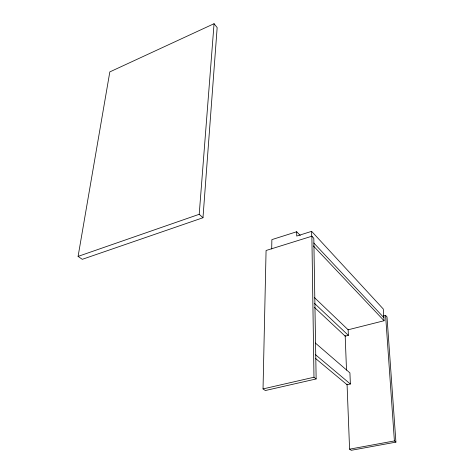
<?xml version="1.0" encoding="UTF-8"?>
<svg xmlns="http://www.w3.org/2000/svg" width="474" height="474" viewBox="0 0 474 474"><rect width="100%" height="100%" fill="white"/><g stroke="black" fill="none" stroke-linecap="round" stroke-linejoin="round"><path stroke-width="0.71" d="M271.703 248.969L271.869 239.625L296.7 231.745L300.249 235.477M263.029 388.917L266.074 250.497L311.874 236.218L313.818 238.309L316.14 378.951L265.339 390.529L263.029 388.917L313.978 377.239L316.14 378.951M202.979 217.738L217.163 27.599L214.058 23.7L109.826 71.9L78.086 256.393L82.269 259.325L202.979 217.738L199.21 214.301L214.058 23.7M78.086 256.393L199.21 214.301M314.404 297.565L348.141 329.786L384.082 320.732L383.276 308.995L311.643 231.348L296.712 236.052L296.7 231.745M383.436 315.974L385.587 315.429L386.997 316.94L395.914 442.135L351.216 450.3L349.581 449.162L347.057 384.165M348.123 329.448L348.372 335.361L345.191 336.149L314.386 307.348M315.346 343.016L349.919 372.896L350.375 384.011L347.081 384.74L315.423 358.374M349.581 449.162L394.404 440.939L395.914 442.135M315.257 354.493L350.375 384.011M314.487 303.396L348.372 335.361M313.355 245.888L384.082 320.732M313.806 243.008L383.869 317.633M385.587 315.429L394.404 440.939M345.161 335.414L346.512 370.129M311.874 236.218L313.978 377.239M311.643 231.348L311.72 236.473"/></g></svg>
